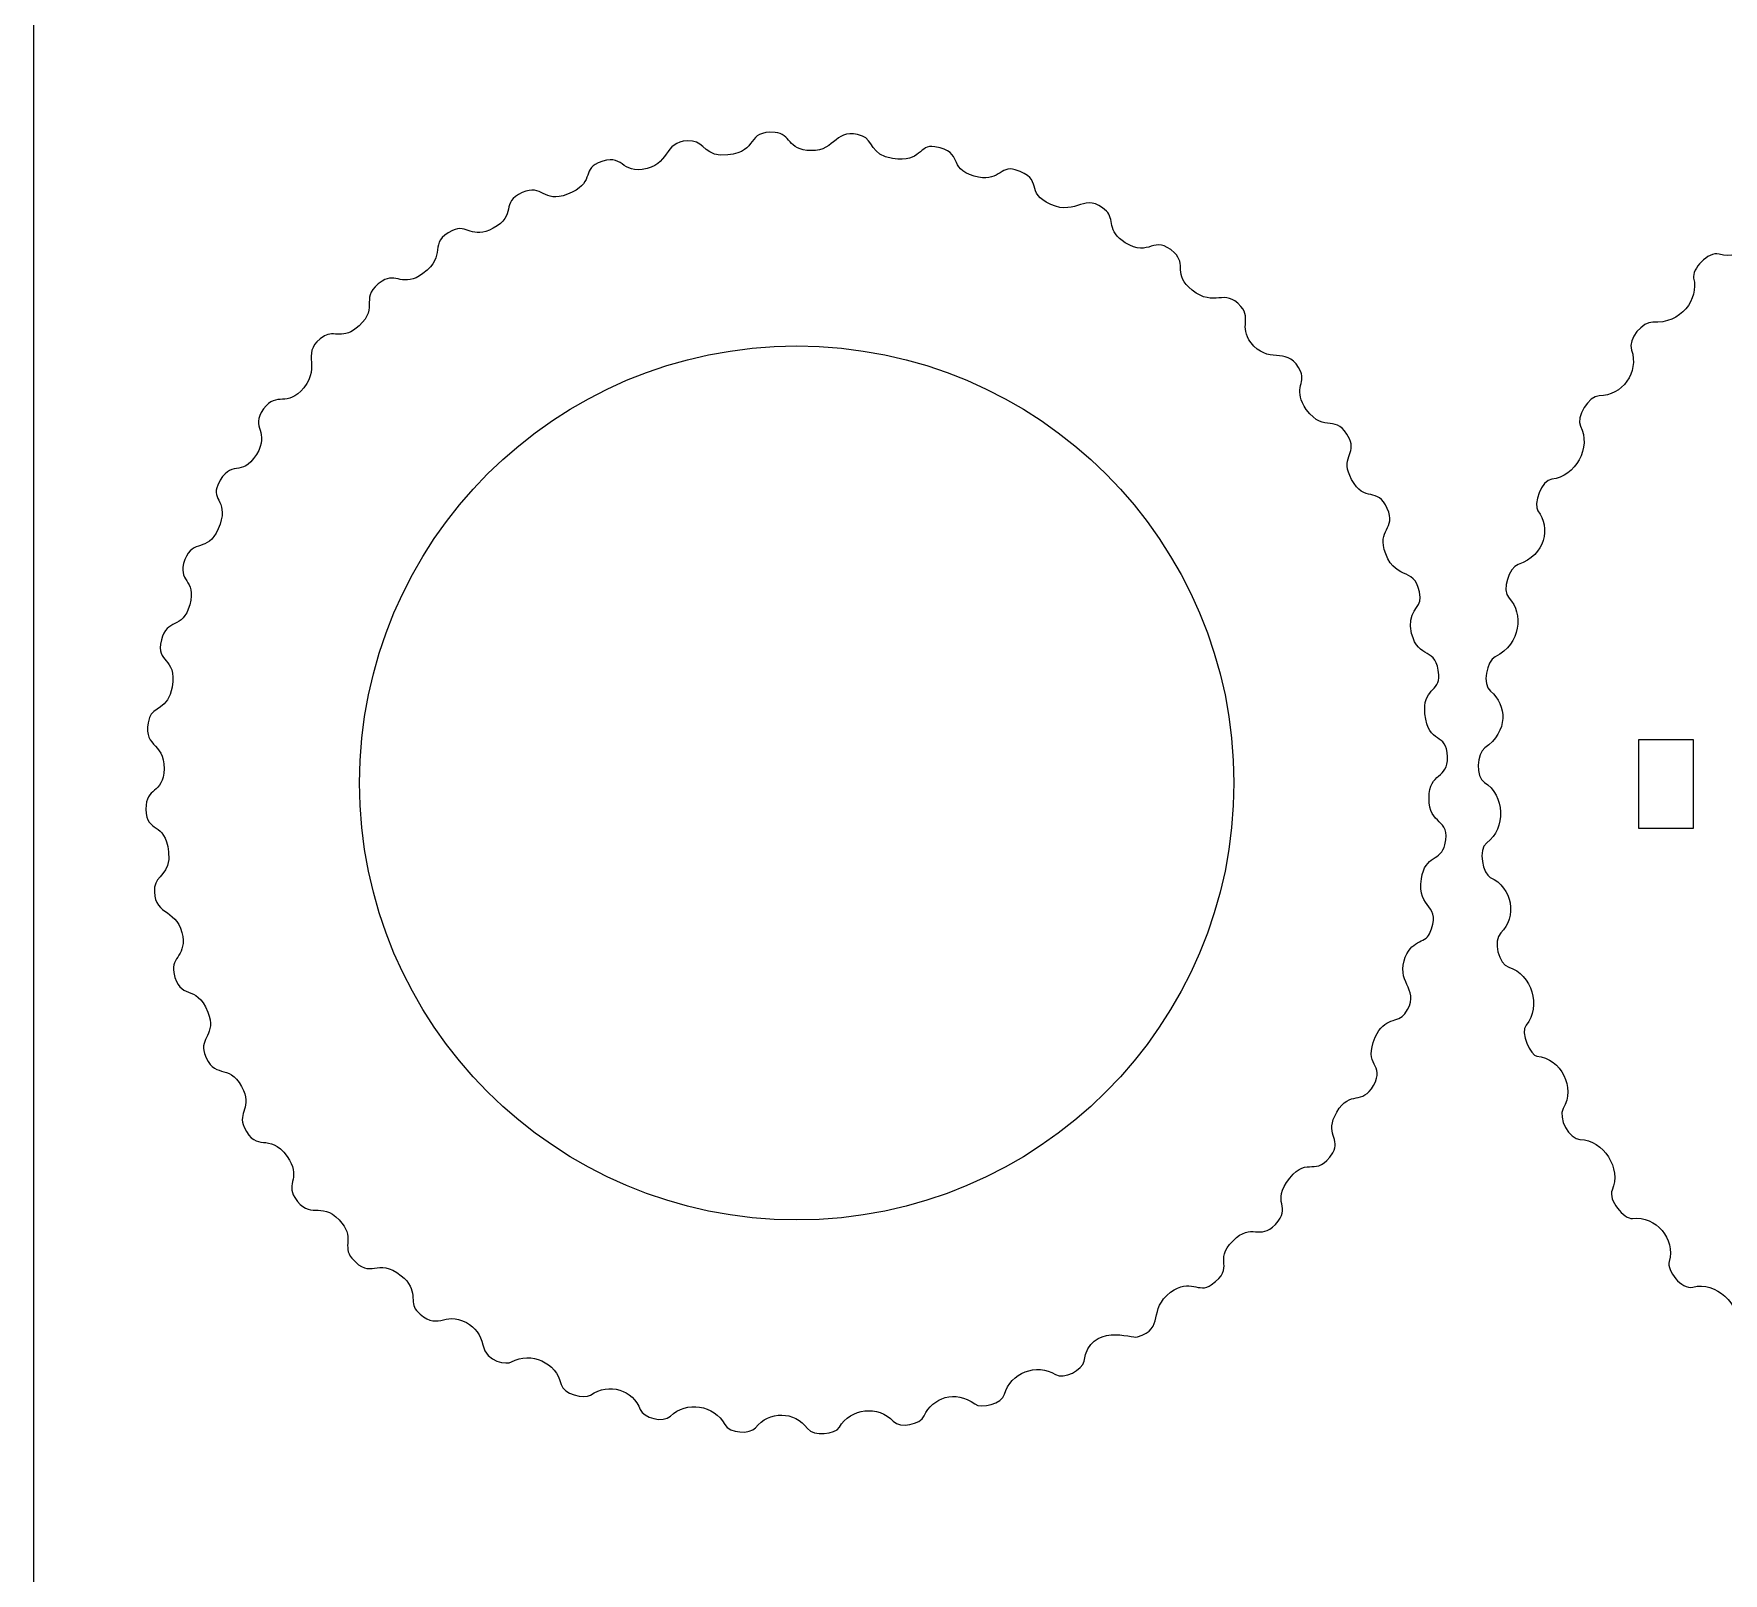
# Model space of a CAD drawing. Header units: centimetres. Extents: x -58 to 58, y -52 to 52.
# Drawn here: x -23.08 to -13.79, y -18.27 to -9.8 of the extents above; entities that cross this region are included whole.
import ezdxf

# ---------------------------------------------------------------- set-up
doc = ezdxf.new("R2010")
doc.units = ezdxf.units.CM
doc.header["$MEASUREMENT"] = 0
doc.layers.add('Camada 1', color=7, linetype='Continuous')

msp = doc.modelspace()

# ---------------------------------------------------------------- linework, layer by layer
at = {"layer": 'Camada 1', "color": 5, "lineweight": 9}
msp.add_open_spline([(-23.0836, -51.17007), (-23.0836, -51.17007), (-23.0836, -1.19), (-23.0836, -1.19)], degree=3, dxfattribs=at)
at = {"layer": 'Camada 1', "color": 3, "lineweight": 9}
for points in [[(-18.52684, -10.36258), (-18.67497, -10.30698), (-18.67089, -10.44665), (-18.80846, -10.44311)], [(-19.46034, -10.39051), (-19.6194, -10.37509), (-19.57804, -10.50904), (-19.71084, -10.54132)], [(-19.26658, -10.4668), (-19.39194, -10.48067), (-19.39544, -10.3968), (-19.46034, -10.39051)], [(-19.00713, -10.3429), (-19.17042, -10.33048), (-19.09153, -10.44744), (-19.26658, -10.4668)], [(-18.80846, -10.44311), (-18.94253, -10.43967), (-18.9176, -10.3497), (-19.00713, -10.3429)], [(-18.36015, -10.48636), (-18.48324, -10.46716), (-18.46778, -10.38474), (-18.52684, -10.36258)], [(-18.12833, -10.42157), (-18.21871, -10.40475), (-18.19829, -10.51163), (-18.36015, -10.48636)], [(-19.71084, -10.54132), (-19.86306, -10.57831), (-19.83493, -10.44794), (-19.98016, -10.51094)], [(-17.91124, -10.58398), (-18.06538, -10.53772), (-17.95866, -10.45314), (-18.12833, -10.42157)], [(-19.98016, -10.51094), (-20.07117, -10.55041), (-19.99631, -10.62388), (-20.14887, -10.68303)], [(-17.68586, -10.5478), (-17.76909, -10.52084), (-17.77771, -10.62405), (-17.91124, -10.58398)], [(-17.49035, -10.73932), (-17.63931, -10.67337), (-17.52025, -10.60146), (-17.68586, -10.5478)], [(-20.39823, -10.67385), (-20.51987, -10.72755), (-20.42508, -10.79848), (-20.55697, -10.87041)], [(-20.14887, -10.68303), (-20.28561, -10.73605), (-20.28281, -10.62286), (-20.39823, -10.67385)], [(-17.18481, -10.77554), (-17.30428, -10.66338), (-17.34337, -10.80437), (-17.49035, -10.73932)], [(-17.08052, -10.95043), (-17.18479, -10.88475), (-17.13782, -10.81967), (-17.18481, -10.77554)], [(-20.55697, -10.87041), (-20.67538, -10.93502), (-20.70022, -10.84349), (-20.78067, -10.88223)], [(-13.57619, -10.81021), (-13.55888, -10.93797), (-13.68928, -11.05054), (-13.81522, -11.01263)], [(-20.78067, -10.88223), (-20.92482, -10.95163), (-20.80372, -11.01703), (-20.94336, -11.11953)], [(-16.81052, -11.0048), (-16.92612, -10.89742), (-16.94518, -11.03565), (-17.08052, -10.95043)], [(-16.71346, -11.2102), (-16.81959, -11.12517), (-16.7425, -11.068), (-16.81052, -11.0048)], [(-13.81522, -11.01263), (-13.87421, -10.99487), (-13.96695, -11.09659), (-13.95483, -11.14475)], [(-20.94336, -11.11953), (-21.05234, -11.19953), (-21.09201, -11.11091), (-21.16754, -11.16058)], [(-13.95483, -11.14475), (-13.92617, -11.25897), (-14.02316, -11.39766), (-14.18008, -11.38681)], [(-21.16754, -11.16058), (-21.30118, -11.24844), (-21.18111, -11.30202), (-21.29368, -11.4066)], [(-16.44509, -11.29994), (-16.53606, -11.19451), (-16.58779, -11.31089), (-16.71346, -11.2102)], [(-16.37288, -11.51806), (-16.46734, -11.41866), (-16.38079, -11.37444), (-16.44509, -11.29994)], [(-21.29368, -11.4066), (-21.38191, -11.48857), (-21.4326, -11.43002), (-21.48546, -11.46252)], [(-14.18008, -11.38681), (-14.2327, -11.38317), (-14.31966, -11.47714), (-14.29649, -11.54111)], [(-21.48546, -11.46252), (-21.62473, -11.54809), (-21.49991, -11.62372), (-21.59886, -11.74736)], [(-21.2917, -13.92179), (-21.2917, -12.594), (-20.21532, -11.51762), (-18.88753, -11.51762)], [(-18.88753, -11.51762), (-17.55975, -11.51762), (-16.48337, -12.594), (-16.48337, -13.92179)], [(-16.11566, -11.66027), (-16.18134, -11.51538), (-16.27756, -11.61835), (-16.37288, -11.51806)], [(-14.29649, -11.54111), (-14.25361, -11.65945), (-14.34834, -11.79367), (-14.4748, -11.79208)], [(-16.08508, -11.86627), (-16.15964, -11.76534), (-16.08897, -11.71918), (-16.11566, -11.66027)], [(-21.59886, -11.74736), (-21.6909, -11.86238), (-21.74509, -11.76224), (-21.81975, -11.86424)], [(-14.4748, -11.79208), (-14.53248, -11.79136), (-14.60372, -11.91033), (-14.5776, -11.95913)], [(-21.81975, -11.86424), (-21.89911, -11.97267), (-21.77945, -11.98558), (-21.85916, -12.11477)], [(-15.84798, -12.02866), (-15.92073, -11.87762), (-15.979, -12.0099), (-16.08508, -11.86627)], [(-14.5776, -11.95913), (-14.51624, -12.07372), (-14.60382, -12.2391), (-14.73519, -12.24999)], [(-15.83619, -12.25228), (-15.90072, -12.13383), (-15.80927, -12.10902), (-15.84798, -12.02866)], [(-21.85916, -12.11477), (-21.94355, -12.25156), (-21.99739, -12.12675), (-22.07198, -12.28254)], [(-15.63958, -12.4111), (-15.69335, -12.28946), (-15.7643, -12.38423), (-15.83619, -12.25228)], [(-14.73519, -12.24999), (-14.79184, -12.2547), (-14.83763, -12.39058), (-14.81159, -12.4246)], [(-22.07198, -12.28254), (-22.11189, -12.36588), (-22.00279, -12.37393), (-22.06965, -12.5237)], [(-15.64844, -12.6613), (-15.70168, -12.52357), (-15.58787, -12.52806), (-15.63958, -12.4111)], [(-14.81159, -12.4246), (-14.74051, -12.51741), (-14.76834, -12.66693), (-14.92021, -12.72019)], [(-22.06965, -12.5237), (-22.13056, -12.66017), (-22.20607, -12.57377), (-22.25235, -12.69325)], [(-22.25235, -12.69325), (-22.3008, -12.81841), (-22.18556, -12.79735), (-22.22587, -12.94127)], [(-15.4588, -12.90104), (-15.47564, -12.72143), (-15.5867, -12.82102), (-15.64844, -12.6613)], [(-14.92021, -12.72019), (-14.96893, -12.73728), (-15.01268, -12.85921), (-14.97003, -12.90437)], [(-15.50583, -13.09877), (-15.53472, -12.98017), (-15.45351, -12.95752), (-15.4588, -12.90104)], [(-14.97003, -12.90437), (-14.89052, -12.98862), (-14.90332, -13.15488), (-15.04668, -13.22768)], [(-22.22587, -12.94127), (-22.26527, -13.08195), (-22.35204, -13.01229), (-22.3821, -13.13479)], [(-15.35628, -13.3277), (-15.36558, -13.16894), (-15.4697, -13.24709), (-15.50583, -13.09877)], [(-22.3821, -13.13479), (-22.41514, -13.26936), (-22.29558, -13.22226), (-22.32295, -13.39421)], [(-15.04668, -13.22768), (-15.09321, -13.2513), (-15.11949, -13.37886), (-15.07198, -13.41739)], [(-15.43273, -13.54115), (-15.44726, -13.40466), (-15.35094, -13.419), (-15.35628, -13.3277)], [(-22.32295, -13.39421), (-22.34266, -13.51802), (-22.42964, -13.50525), (-22.44673, -13.56101)], [(-15.07198, -13.41739), (-14.98123, -13.49103), (-14.97321, -13.6398), (-15.10375, -13.7291)], [(-22.44673, -13.56101), (-22.498, -13.72833), (-22.36281, -13.69183), (-22.36692, -13.84314)], [(-15.30835, -13.77756), (-15.31115, -13.63746), (-15.41383, -13.71858), (-15.43273, -13.54115)], [(-15.10375, -13.7291), (-15.14761, -13.75909), (-15.15551, -13.88899), (-15.10604, -13.91876)], [(-22.36692, -13.84314), (-22.37086, -13.98795), (-22.46934, -13.9403), (-22.46671, -14.06603)], [(-15.41035, -14.00476), (-15.40785, -13.85819), (-15.30582, -13.90422), (-15.30835, -13.77756)], [(-18.88753, -16.32594), (-20.21532, -16.32594), (-21.2917, -15.24956), (-21.2917, -13.92179)], [(-16.48337, -13.92179), (-16.48337, -15.24956), (-17.55975, -16.32594), (-18.88753, -16.32594)], [(-15.10604, -13.91876), (-14.99411, -13.98612), (-14.9863, -14.17402), (-15.09225, -14.25045)], [(-15.32283, -14.26195), (-15.28762, -14.10777), (-15.41305, -14.16264), (-15.41035, -14.00476)], [(-22.46671, -14.06603), (-22.4638, -14.2058), (-22.36151, -14.12587), (-22.34248, -14.30085)], [(-22.34248, -14.30085), (-22.32882, -14.42664), (-22.41256, -14.42964), (-22.41885, -14.49464)], [(-15.45207, -14.44875), (-15.43156, -14.31444), (-15.3435, -14.35248), (-15.32283, -14.26195)], [(-15.09225, -14.25045), (-15.14563, -14.28896), (-15.11054, -14.42479), (-15.07386, -14.44098)], [(-15.40785, -14.75225), (-15.33202, -14.58698), (-15.47869, -14.62311), (-15.45207, -14.44875)], [(-15.07386, -14.44098), (-14.94958, -14.49583), (-14.92621, -14.66004), (-15.0159, -14.74717)], [(-22.41885, -14.49464), (-22.43383, -14.64976), (-22.30252, -14.61019), (-22.26928, -14.7441)], [(-22.26928, -14.7441), (-22.23741, -14.87252), (-22.33001, -14.87636), (-22.31354, -14.96368)], [(-15.54758, -14.90004), (-15.5133, -14.78279), (-15.43147, -14.80373), (-15.40785, -14.75225)], [(-15.0159, -14.74717), (-15.06027, -14.79028), (-15.02696, -14.9188), (-14.97147, -14.93552)], [(-15.54297, -15.19144), (-15.45041, -15.0621), (-15.58561, -15.03016), (-15.54758, -14.90004)], [(-14.97147, -14.93552), (-14.84577, -14.97338), (-14.79115, -15.15298), (-14.87626, -15.25362)], [(-22.31354, -14.96368), (-22.28275, -15.12691), (-22.19143, -15.01704), (-22.12665, -15.18215)], [(-22.12665, -15.18215), (-22.07725, -15.3081), (-22.17326, -15.32347), (-22.1447, -15.40965)], [(-15.70581, -15.32063), (-15.65596, -15.20682), (-15.57953, -15.24253), (-15.54297, -15.19144)], [(-15.71575, -15.58638), (-15.64888, -15.46489), (-15.77626, -15.48146), (-15.70581, -15.32063)], [(-14.87626, -15.25362), (-14.91076, -15.29443), (-14.8504, -15.42233), (-14.8176, -15.4253)], [(-22.1447, -15.40965), (-22.09528, -15.55882), (-22.01299, -15.45838), (-21.94039, -15.5924)], [(-14.8176, -15.4253), (-14.68163, -15.43758), (-14.60459, -15.59933), (-14.67167, -15.71185)], [(-21.94039, -15.5924), (-21.87759, -15.70831), (-21.96577, -15.73456), (-21.92706, -15.81494)], [(-15.91758, -15.733), (-15.8427, -15.60674), (-15.7769, -15.69752), (-15.71575, -15.58638)], [(-15.93955, -15.95577), (-15.89168, -15.88177), (-15.98816, -15.85199), (-15.91758, -15.733)], [(-14.67167, -15.71185), (-14.70322, -15.76477), (-14.63764, -15.8815), (-14.57995, -15.88292)], [(-21.92706, -15.81494), (-21.85443, -15.96578), (-21.79487, -15.83419), (-21.69006, -15.97731)], [(-14.57995, -15.88292), (-14.45017, -15.88608), (-14.35095, -16.04264), (-14.40332, -16.16138)], [(-21.69006, -15.97731), (-21.60953, -16.08729), (-21.6986, -16.12599), (-21.64873, -16.20184)], [(-16.17544, -16.09521), (-16.07391, -15.96835), (-16.03401, -16.10177), (-15.93955, -15.95577)], [(-16.25483, -16.35081), (-16.15815, -16.25032), (-16.28685, -16.2344), (-16.17544, -16.09521)], [(-14.40332, -16.16138), (-14.42697, -16.21501), (-14.33643, -16.32337), (-14.29119, -16.31783)], [(-21.64873, -16.20184), (-21.56253, -16.33295), (-21.5082, -16.21605), (-21.40397, -16.32594)], [(-21.40397, -16.32594), (-21.31325, -16.42161), (-21.39146, -16.46944), (-21.33382, -16.5368)], [(-16.48827, -16.44037), (-16.38394, -16.33675), (-16.34145, -16.44085), (-16.25483, -16.35081)], [(-14.29119, -16.31783), (-14.16213, -16.30202), (-14.05411, -16.43094), (-14.08947, -16.55404)], [(-16.60755, -16.683), (-16.46677, -16.58163), (-16.60287, -16.55421), (-16.48827, -16.44037)], [(-21.33382, -16.5368), (-21.22749, -16.66101), (-21.19807, -16.5239), (-21.06264, -16.63244)], [(-14.08947, -16.55404), (-14.10367, -16.60346), (-14.02234, -16.71106), (-13.95934, -16.69521)], [(-21.06264, -16.63244), (-20.96478, -16.71086), (-21.01926, -16.78111), (-20.97962, -16.82371)], [(-17.01411, -16.96948), (-16.85748, -16.92208), (-16.9594, -16.81791), (-16.8315, -16.72389)], [(-16.8315, -16.72389), (-16.7214, -16.64293), (-16.67703, -16.73304), (-16.60755, -16.683)], [(-13.95934, -16.69521), (-13.83295, -16.66341), (-13.69612, -16.78852), (-13.71492, -16.917)], [(-20.97962, -16.82371), (-20.8635, -16.94841), (-20.82961, -16.82207), (-20.70381, -16.89072)], [(-20.70381, -16.89072), (-20.65579, -16.91691), (-20.62499, -16.95876), (-20.61426, -17.01239)], [(-17.30765, -17.10266), (-17.2727, -16.88699), (-17.04325, -16.9783), (-17.01411, -16.96948)], [(-20.61426, -17.01239), (-20.59433, -17.11347), (-20.48002, -17.12112), (-20.45566, -17.10733)], [(-20.45566, -17.10733), (-20.3498, -17.04742), (-20.20884, -17.11028), (-20.18366, -17.23021)], [(-17.74538, -17.28501), (-17.71367, -17.16709), (-17.56738, -17.11051), (-17.46454, -17.17692)], [(-17.46454, -17.17692), (-17.41905, -17.20632), (-17.31512, -17.14886), (-17.30765, -17.10266)], [(-20.18366, -17.23021), (-20.17245, -17.28357), (-20.05578, -17.31361), (-20.02119, -17.28927)], [(-20.02119, -17.28927), (-19.91851, -17.21704), (-19.78889, -17.26173), (-19.74806, -17.3695)], [(-18.18618, -17.40412), (-18.14128, -17.3015), (-18.01578, -17.25921), (-17.90886, -17.33805)], [(-19.74806, -17.3695), (-19.73205, -17.41182), (-19.62261, -17.44552), (-19.58259, -17.40538)], [(-19.58259, -17.40538), (-19.49635, -17.31885), (-19.33989, -17.34295), (-19.28344, -17.45102)], [(-19.11396, -17.46882), (-19.04081, -17.3745), (-18.89897, -17.37651), (-18.82865, -17.47301)], [(-18.65307, -17.4663), (-18.59233, -17.36054), (-18.439, -17.3435), (-18.35649, -17.43326)], [(-17.90886, -17.33805), (-17.87069, -17.36618), (-17.75937, -17.33701), (-17.74538, -17.28501)], [(-19.28344, -17.45102), (-19.25766, -17.50037), (-19.14264, -17.50579), (-19.11396, -17.46882)], [(-18.82865, -17.47301), (-18.79554, -17.51842), (-18.67552, -17.50538), (-18.65307, -17.4663)], [(-18.35649, -17.43326), (-18.31932, -17.47372), (-18.20663, -17.45087), (-18.18618, -17.40412)]]:
    msp.add_open_spline(points, degree=3, dxfattribs=at)
at = {"layer": 'Camada 1', "lineweight": 9}
for points in [[(-14.25851, -13.68525), (-14.25851, -13.84707), (-14.25851, -14.00887), (-14.25851, -14.17067)], [(-13.95511, -13.68525), (-14.05624, -13.68525), (-14.15737, -13.68525), (-14.25851, -13.68525)], [(-13.95511, -14.17067), (-13.95511, -14.00887), (-13.95511, -13.84707), (-13.95511, -13.68525)], [(-14.25851, -14.17067), (-14.15737, -14.17067), (-14.05624, -14.17067), (-13.95511, -14.17067)]]:
    msp.add_open_spline(points, degree=3, dxfattribs=at)

doc.saveas('drawing.dxf')
